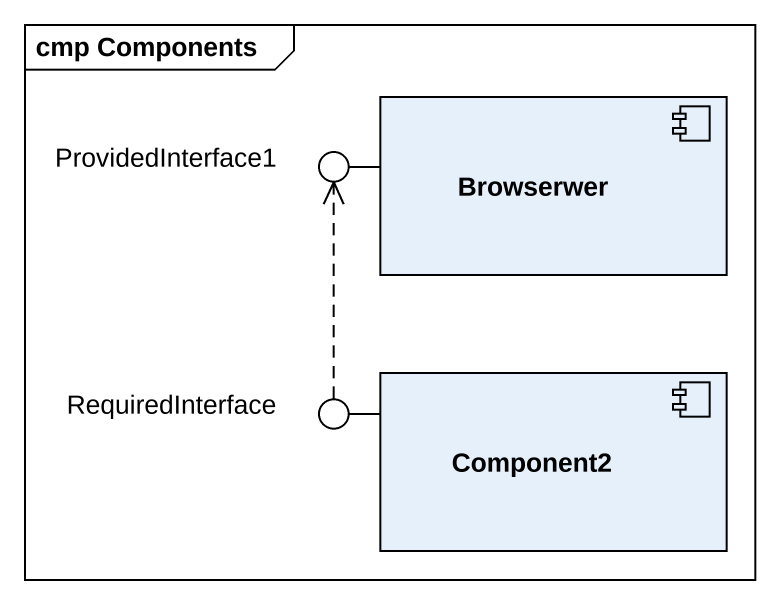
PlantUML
@startuml
mainframe cmp Components
() ProvidedInterface1
component Browserwer
() RequiredInterface
component Component2
Browserwer -left- ProvidedInterface1
Component2 -left- RequiredInterface
RequiredInterface .up.> ProvidedInterface1
@enduml
